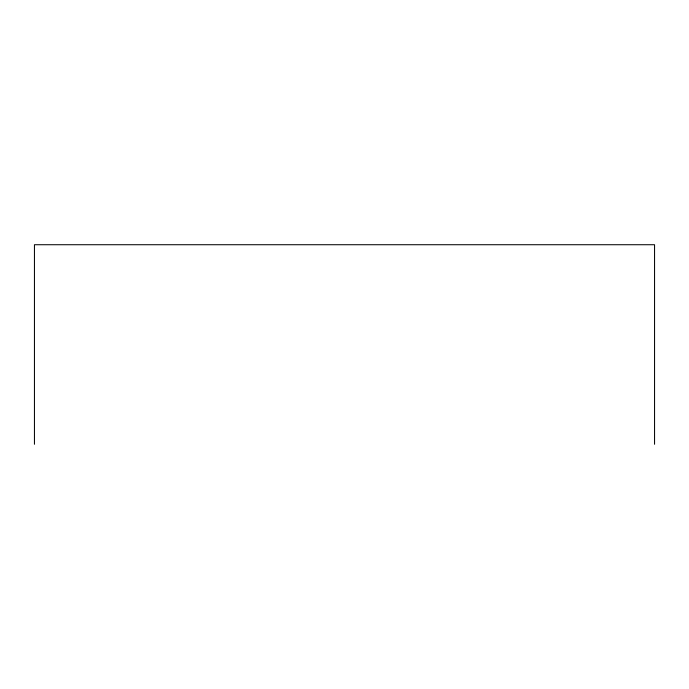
<?xml version="1.0" encoding="UTF-8"?>
<svg xmlns="http://www.w3.org/2000/svg" width="689" height="689" viewBox="0 0 689 689"><rect width="100%" height="100%" fill="white"/><g stroke="black" fill="none" stroke-linecap="round" stroke-linejoin="round"><path stroke-width="1.03" d="M654.55 444.276L654.55 244.724L34.45 244.724L34.45 444.276"/></g></svg>
